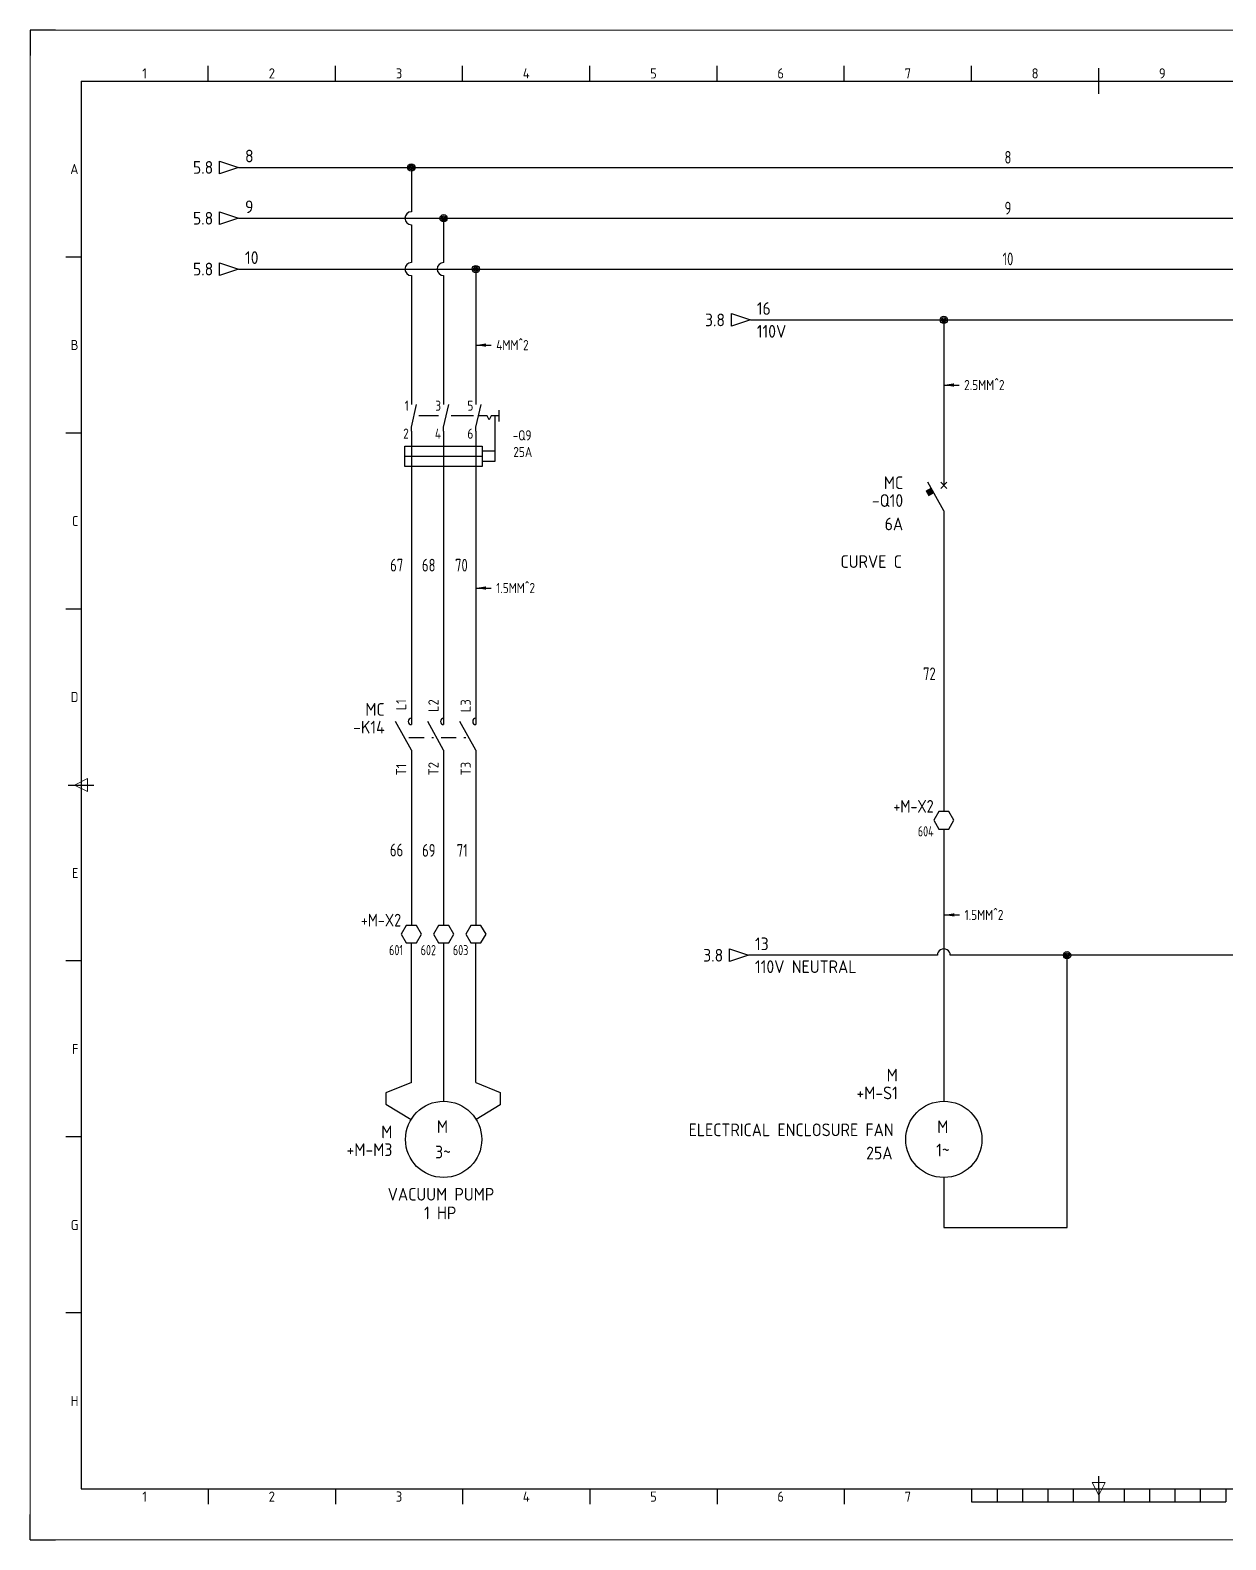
# Model space of a CAD drawing. Header units: millimetres. Extents: x 0 to 841, y 0 to 594.
# Drawn here: x 0 to 471, y 0 to 594 of the extents above; entities that cross this region are included whole.
import ezdxf
from ezdxf.enums import TextEntityAlignment as Align

# ---------------------------------------------------------------- set-up
doc = ezdxf.new("R2010")
doc.units = ezdxf.units.MM
doc.header["$LTSCALE"] = 12
doc.linetypes.add('DASHED', pattern=[0.75, 0.5, -0.25])
for name, color, linetype in [('AE_BOR', 1, 'Continuous'), ('DESC', 150, 'Continuous'), ('LINK', 9, 'DASHED'), ('LOC', 8, 'Continuous'), ('MISC', 7, 'Continuous'), ('RED_1.5mm^2', 1, 'Continuous'), ('RED_2.5mm^2', 1, 'Continuous'), ('SYMS', 7, 'Continuous'), ('TAGS', 150, 'Continuous'), ('TAN_1.5mm^2', 31, 'Continuous'), ('TAN_4.0mm^2', 31, 'Continuous'), ('TERMS', 123, 'Continuous'), ('WIRENO', 72, 'Continuous'), ('WIREREF_DEST', 52, 'Continuous'), ('XREF', 7, 'Continuous')]:
    doc.layers.add(name, color=color, linetype=linetype)
doc.styles.add('WD_IEC', font='isocp2.shx', dxfattribs={"width": 0.9, "height": 4, "bigfont": 'gbcbig.shx'})
doc.dimstyles.get("Standard").update_dxf_attribs({"dimtxt": 0.18, "dimasz": 0.18, "dimexe": 0.18, "dimexo": 0.0625, "dimgap": 0.09, "dimtad": 0, "dimtih": 1, "dimtoh": 1, "dimzin": 0, "dimdsep": 46, "dimtxsty": 'WD_IEC', "dimcen": 0.09, "dimadec": 0, "dimazin": 0, "dimtfac": 1, "dimtofl": 0, "dimtmove": 2, "dimatfit": 3, "dimfxl": 1, "dimtolj": 1, "dimtzin": 0, "dimarcsym": 0})

# ---------------------------------------------------------------- blocks, each defined once
blk = doc.blocks.new('gb_a1')
for p, q in [((20, 574), (20, 20)), ((20, 574), (821, 574)), ((20, 20), (821, 20))]:
    blk.add_line(p, q)
at = {"layer": 'AE_BOR', "lineweight": 30}
for p, q in [((10, 594), (0, 594)), ((0, 594), (0, 584)), ((0, 0), (0, 10)), ((0, 0), (10, 0))]:
    blk.add_line(p, q, dxfattribs=at)
at = {"layer": 'AE_BOR', "color": 1, "lineweight": 15}
for p, q in [((0, 594), (841, 594)), ((0, 0), (0, 594)), ((17.5, 297), (22.5, 299.5)), ((22.5, 294.5), (17.5, 297)), ((22.5, 299.5), (22.5, 294.5)), ((420.5, 17.5), (418, 22.5)), ((418, 22.5), (423, 22.5)), ((423, 22.5), (420.5, 17.5)), ((841, 0), (0, 0))]:
    blk.add_line(p, q, dxfattribs=at)
at = {"layer": 'AE_BOR'}
for p, q in [((70.0625, 574), (70.0625, 580)), ((120.125, 574), (120.125, 580)), ((170.1875, 574), (170.1875, 580)), ((220.25, 574), (220.25, 580)), ((270.3125, 574), (270.3125, 580)), ((320.375, 574), (320.375, 580)), ((370.4375, 574), (370.4375, 580)), ((20, 504.75), (14, 504.75)), ((20, 435.5), (14, 435.5)), ((20, 366.25), (14, 366.25)), ((20, 227.75), (14, 227.75)), ((20, 158.5), (14, 158.5)), ((20, 89.25), (14, 89.25)), ((70.0625, 20), (70.0625, 14)), ((120.125, 20), (120.125, 14)), ((170.1875, 20), (170.1875, 14)), ((220.25, 20), (220.25, 14)), ((270.3125, 20), (270.3125, 14)), ((320.375, 20), (320.375, 14))]:
    blk.add_line(p, q, dxfattribs=at)
at = {"layer": 'AE_BOR', "color": 2, "lineweight": 30}
for p, q in [((420.5, 574), (420.5, 579)), ((420.5, 569), (420.5, 574)), ((15, 297), (25, 297)), ((420.5, 20), (420.5, 25)), ((370.5, 20), (370.5, 15)), ((380.5, 20), (380.5, 15)), ((390.5, 20), (390.5, 15)), ((400.5, 20), (400.5, 15)), ((410.5, 20), (410.5, 15)), ((420.5, 20), (420.5, 15)), ((430.5, 20), (430.5, 15)), ((440.5, 20), (440.5, 15)), ((450.5, 20), (450.5, 15)), ((460.5, 20), (460.5, 15)), ((470.5, 20), (470.5, 15)), ((370.5, 15), (470.5, 15))]:
    blk.add_line(p, q, dxfattribs=at)
at = {"layer": 'AE_BOR', "style": 'WD_IEC'}
for s, p in [('1', (45.03125, 575)), ('2', (95.09375, 575)), ('3', (145.15625, 575)), ('4', (195.21875, 575)), ('5', (245.28125, 575)), ('6', (295.34375, 575)), ('7', (345.40625, 575)), ('8', (395.46875, 575)), ('9', (445.53125, 575)), ('1', (45.03125, 15)), ('2', (95.09375, 15)), ('3', (145.15625, 15)), ('4', (195.21875, 15)), ('5', (245.28125, 15)), ('6', (295.34375, 15)), ('7', (345.40625, 15))]:
    blk.add_text(s, height=4, dxfattribs=at).set_placement(p, align=Align.CENTER)
for s, p in [('A', (19, 539.375)), ('B', (19, 470.125)), ('C', (19, 400.875)), ('D', (19, 331.625)), ('E', (19, 262.375)), ('F', (19, 193.125)), ('G', (19, 123.875)), ('H', (19, 54.625))]:
    blk.add_text(s, height=4, dxfattribs=at).set_placement(p, align=Align.MIDDLE_RIGHT)
blk = doc.blocks.new('VT0003')
for p, q in [((-1, 1.73), (-2, 0)), ((-2, 0), (-1, -1.73)), ((1, 1.73), (-1, 1.73)), ((2, 0), (1, 1.73)), ((1, -1.73), (2, 0)), ((-1, -1.73), (1, -1.73))]:
    blk.add_line(p, q)
at = {"style": 'WD_IEC', "width": 0.7}
for tag, p in [('INST', (-2, 7.5)), ('LOC', (-2, 4.5))]:
    blk.add_attdef(tag, text='', height=2.5, dxfattribs=at).set_placement(p, align=Align.RIGHT)
at = {"linetype": 'Continuous', "style": 'WD_IEC'}
for tag, height, width, flags, p in [('TAGSTRIP', 2.5, 0.9, 8, (-2, 1.5)), ('MFG', 0.25, 0.8, 1, (-2, -2.5)), ('CAT', 0.25, 0.8, 1, (-2, -3)), ('ASSYCODE', 0.25, 0.8, 1, (-2, -3.5))]:
    blk.add_attdef(tag, text='', height=height, dxfattribs=dict(at, width=width, flags=flags)).set_placement(p, align=Align.RIGHT)
at = {"linetype": 'Continuous', "style": 'WD_IEC', "width": 0.8, "flags": 8}
blk.add_attdef('TERM01', text='', height=2, dxfattribs=at).set_placement((0, 0), align=Align.MIDDLE_CENTER)
at = {"style": 'WD_IEC', "flags": 1}
for tag, p, height in [('X4TERM01', (-2, 0), 0.256), ('X4TERMDESC01', (-1.88, -0.37), 0.4), ('X2TERM01', (0, 1.73), 0.256), ('X2TERMDESC01', (0.15, 1.21), 0.4), ('X2PIN01', (0.52, 1.34), 0.4), ('X1PIN01', (1.39, 0.26), 0.4), ('X1TERMDESC01', (1.88, -0.39), 0.4), ('X1TERM01', (2, 0), 0.256), ('X4PIN01', (-1.82, -0.6), 0.4), ('X8TERM01', (0, -1.73), 0.256), ('X8TERMDESC01', (0, -2.11), 0.4), ('X8PIN01', (0.41, -1.54), 0.4), ('LINKTERM', (1.52, -1.15), 0.4), ('STRIPSEQ', (2.52, -3.93), 0.4)]:
    blk.add_attdef(tag, p, '', height=height, dxfattribs=at)
blk = doc.blocks.new('VMS21P')
for p, q in [((0, 7.5), (0, 2.5)), ((0, -2.5), (-3.125, 3.125)), ((0, -2.5), (0, -7.5))]:
    blk.add_line(p, q)
blk.add_arc((0, 3.125), 0.625, 90, 270)
at = {"style": 'WD_IEC'}
for tag, p in [('INST', (-5.25, 7.75)), ('LOC', (-5.25, 4.25)), ('TAG2', (-5.25, 0.75)), ('XREF', (-5.25, -3.75)), ('DESC1', (-5.25, -7.6)), ('DESC2', (-5.25, -11.1)), ('DESC3', (-5.25, -14.6))]:
    blk.add_attdef(tag, text='', height=2.5, dxfattribs=at).set_placement(p, align=Align.RIGHT)
blk.add_attdef('TERM01', text='', height=2, rotation=90, dxfattribs=at).set_placement((-1, 7.5), align=Align.RIGHT)
at = {"style": 'WD_IEC', "flags": 1}
for tag, p, height in [('X2TERM01', (0, 7.5), 0.32), ('X4LINK', (-2, 0), 0.32), ('X1LINK', (-0.5, 0), 0.32), ('CONTACT', (4, -3.5), 1), ('FAMILY', (4, -5), 1), ('X8TERM02', (0, -7.5), 0.32)]:
    blk.add_attdef(tag, p, '', height=height, dxfattribs=at)
at = {"style": 'WD_IEC'}
blk.add_attdef('TERM02', (-1, -7.5), '', height=2, rotation=90, dxfattribs=at)
blk = doc.blocks.new('VCB1')
for p, q in [((0, 7.5), (0, 2.5)), ((0, -2.5), (-3.12, 3.12)), ((0.62, 1.88), (-0.62, 3.12)), ((-0.62, 1.88), (0.62, 3.12)), ((0, -2.5), (0, -7.5))]:
    blk.add_line(p, q)
blk.add_solid([(-2.52, 2.03), (-3.61, 1.43), (-1.91, 0.94), (-3.01, 0.33)])
at = {"style": 'WD_IEC'}
for tag, p in [('INST', (-8, 5.25)), ('LOC', (-8, 1.75)), ('TAG1', (-8, -1.75)), ('RATING1', (-8, -6.35)), ('DESC1', (-8, -14.35)), ('DESC2', (-8, -17.85)), ('DESC3', (-8, -21.35))]:
    blk.add_attdef(tag, text='', height=2.5, dxfattribs=at).set_placement(p, align=Align.RIGHT)
blk.add_attdef('TERM01', text='', height=2, rotation=90, dxfattribs=at).set_placement((-1, 7.5), align=Align.RIGHT)
at = {"style": 'WD_IEC', "flags": 1}
for tag, p, height in [('X2TERM01', (0, 7.5), 0.32), ('MFG', (2.75, 6.5), 1.5), ('CAT', (2.75, 4), 1.5), ('X4LINK', (-2, 0), 0.32), ('X1LINK', (-0.5, 0), 0.32), ('X8TERM02', (0, -7.5), 0.32), ('ASSYCODE', (1, -9), 1), ('FAMILY', (1, -10.5), 1), ('CATDESC', (1, -12), 1), ('CONTACT', (1, -13.5), 1)]:
    blk.add_attdef(tag, p, '', height=height, dxfattribs=at)
at = {"style": 'WD_IEC'}
blk.add_attdef('TERM02', (-1, -7.5), '', height=2, rotation=90, dxfattribs=at)
at = {"lineweight": 15, "style": 'WD_IEC'}
blk.add_attdef('XREF', text='', height=2.5, dxfattribs=at).set_placement((-8, -10.35), align=Align.RIGHT)
blk = doc.blocks.new('HA1D3')
blk.add_lwpolyline([(0, 0), (-3.75, -1.25), (-3.75, 1.25)], close=True)
at = {"style": 'WD_IEC'}
for tag, p, height, flags in [('WIRENO', (1.25, 1), 2.5, 8), ('X1TERM01', (0, 0), 0.32, 1)]:
    blk.add_attdef(tag, p, '', height=height, dxfattribs=dict(at, flags=flags))
blk.add_attdef('XREF', text='', height=2.5, dxfattribs=at).set_placement((-5, 0), align=Align.MIDDLE_RIGHT)
at = {"style": 'WD_IEC', "flags": 1}
blk.add_attdef('SIGCODE', text='', height=1, dxfattribs=at).set_placement((-2.5, 1.8), align=Align.RIGHT)
at = {"style": 'WD_IEC'}
blk.add_attdef('DESC1', text='', height=2.5, dxfattribs=at).set_placement((1.25, -1), align=Align.TOP_LEFT)
blk = doc.blocks.new('WD_WNH')
at = {"linetype": 'Continuous', "style": 'WD_IEC', "width": 0.8}
blk.add_attdef('WIRENO', text='', height=2.5, dxfattribs=at).set_placement((0, 0.75), align=Align.CENTER)
at = {"style": 'WD_IEC', "flags": 1}
for tag, p in [('W08USER', (0, 0.375)), ('W04USER', (0, 0.875)), ('W05USER', (0, 0.75)), ('W09USER', (0, 0.25)), ('W03USER', (0, 1)), ('W06USER', (0, 0.625)), ('W07USER', (0, 0.5)), ('W02USER', (0, 1.125)), ('W01USER', (0, 1.25)), ('W10USER', (0, 0.125))]:
    blk.add_attdef(tag, text='', height=0.08, dxfattribs=at).set_placement(p, align=Align.CENTER)
blk = doc.blocks.new('WD_WNV')
at = {"linetype": 'Continuous', "style": 'WD_IEC', "width": 0.8}
blk.add_attdef('WIRENO', text='', height=2.5, dxfattribs=at).set_placement((-1.6, 0), align=Align.MIDDLE_RIGHT)
at = {"style": 'WD_IEC', "flags": 1}
for tag, p in [('W08USER', (-1, 0.375)), ('W04USER', (-1, 0.875)), ('W05USER', (-1, 0.75)), ('W09USER', (-1, 0.25)), ('W03USER', (-1, 1)), ('W06USER', (-1, 0.625)), ('W07USER', (-1, 0.5)), ('W02USER', (-1, 1.125)), ('W01USER', (-1, 1.25)), ('W10USER', (-1, 0.125))]:
    blk.add_attdef(tag, text='', height=0.08, dxfattribs=at).set_placement(p, align=Align.CENTER)
blk = doc.blocks.new('HDV1_04QM1')
for p, q in [((0, 0), (0, -0.75)), ((0, -5.25), (1.04, -0.75)), ((6.35, 0), (6.35, -0.75)), ((6.35, -5.25), (7.39, -0.75)), ((12.7, 0), (12.7, -0.75)), ((12.7, -5.25), (13.74, -0.75)), ((0, -6), (0, -5.25)), ((6.35, -6), (6.35, -5.25)), ((12.7, -6), (12.7, -5.25))]:
    blk.add_line(p, q)
at = {"linetype": 'Continuous'}
blk.add_line((17.2, -1.88), (17.2, -4.12), dxfattribs=at)
at = {"linetype": 'DASHED'}
for p, q in [((14.95, -3), (13.26, -3)), ((15.33, -3.75), (14.95, -3)), ((15.7, -3), (15.33, -3.75)), ((17.2, -3), (15.7, -3))]:
    blk.add_line(p, q, dxfattribs=at)
at = {"layer": 'LINK'}
for p, q in [((5.35, -3), (1.5, -3)), ((12.2, -3), (7.85, -3))]:
    blk.add_line(p, q, dxfattribs=at)
at = {"layer": 'SYMS'}
for p, q in [((16.45, -2.97), (16.45, -11.97)), ((13.95, -10.97), (-1.3, -10.97)), ((16.45, -9.97), (13.95, -9.97)), ((16.45, -11.97), (13.95, -11.97))]:
    blk.add_line(p, q, dxfattribs=at)
blk.add_lwpolyline([(13.95, -8.97), (13.95, -12.97), (-1.3, -12.97), (-1.3, -8.97)], close=True, dxfattribs=at)
at = {"linetype": 'Continuous', "style": 'WD_IEC', "width": 0.8}
for tag, p in [('TERM01', (-0.5, 0)), ('TERM03', (5.85, 0)), ('TERM05', (12.2, 0)), ('TERM02', (-0.5, -5.5)), ('TERM04', (5.85, -5.5)), ('TERM06', (12.2, -5.5))]:
    blk.add_attdef(tag, text='', height=1, dxfattribs=at).set_placement(p, align=Align.TOP_RIGHT)
at = {"style": 'WD_IEC', "width": 0.8}
for tag, p in [('LOC', (14.2, -1)), ('INST', (15.45, -1))]:
    blk.add_attdef(tag, text='', height=1, rotation=270, dxfattribs=at).set_placement(p, align=Align.RIGHT)
at = {"style": 'WD_IEC', "flags": 1}
for tag, p, height in [('X2TERM01', (0, 0), 0.18), ('X2TERM03', (6.35, 0), 0.18), ('X2TERM05', (12.7, 0), 0.18), ('FAMILY', (15.64, -4.5), 0.16), ('X8TERM02', (0, -6), 0.18), ('X8TERM04', (6.35, -6), 0.18), ('X8TERM06', (12.7, -6), 0.18)]:
    blk.add_attdef(tag, p, '', height=height, rotation=270, dxfattribs=at)
at = {"style": 'WD_IEC', "width": 0.8}
blk.add_attdef('XREF', text='', height=1, rotation=270, dxfattribs=at).set_placement((11.2, -3), align=Align.TOP_CENTER)
at = {"color": 7, "style": 'WD_IEC'}
for tag, p in [('X8LINK', (-1, -3)), ('X2LINK', (17.45, -3))]:
    blk.add_attdef(tag, p, '', height=0.16, rotation=270, dxfattribs=at)
at = {"style": 'WD_IEC', "flags": 1}
for tag, p, width in [('CONTACT', (15.3, -4.5), 0.9), ('ASSYCODE', (15.42, -5.8), 0.9), ('CAT', (15.79, -5.8), 0.8), ('MFG', (16.17, -5.8), 0.8)]:
    blk.add_attdef(tag, p, '', height=0.16, rotation=270, dxfattribs=dict(at, width=width))
at = {"style": 'WD_IEC', "width": 0.9}
for tag, p in [('DESC1', (20.48, -6.19)), ('TAG1', (20.48, -4.84)), ('DESC2', (20.48, -7.69)), ('DESC3', (20.48, -9.19))]:
    blk.add_attdef(tag, text='', height=1, dxfattribs=at).set_placement(p, align=Align.CENTER)
blk.add_attdef('RATING1', text='', height=1, dxfattribs=at).set_placement((17.87, -10.11), align=Align.MIDDLE_LEFT)
blk = doc.blocks.new('wddot')
for radius in [0.72, 0.449, 0.223]:
    blk.add_circle((0, 0), radius)
blk = doc.blocks.new('VMO12')
blk.add_circle((0, 0), 7.5)
at = {"style": 'WD_IEC'}
for tag, p in [('INST', (-10.5, 15.25)), ('LOC', (-10.5, 11.75)), ('TAG1', (-10.5, 8.25)), ('DESC1', (-10.5, 4)), ('DESC2', (-10.5, 0.5)), ('DESC3', (-10.5, -3)), ('RATING1', (-10.5, -6.5)), ('RATING2', (-10.5, -10)), ('RATING3', (-10.5, -13.5))]:
    blk.add_attdef(tag, text='', height=2.5, dxfattribs=at).set_placement(p, align=Align.RIGHT)
blk.add_attdef('TERM01', (-1, 7.48), '', height=2, rotation=90, dxfattribs=at)
at = {"style": 'WD_IEC', "flags": 1}
for tag, p, height in [('MFG', (2.75, 11.5), 1.5), ('CAT', (2.75, 9), 1.5), ('X2TERM01', (0, 7.5), 0.32), ('X4LINK', (-7.5, 0), 0.32), ('X1LINK', (7.5, 0), 0.32), ('X0TERM03', (5.3, -5.3), 0.32), ('X8TERM02', (0, -7.5), 0.32), ('ASSYCODE', (1, -9), 1), ('FAMILY', (1, -10.5), 1), ('CATDESC', (1, -12), 1)]:
    blk.add_attdef(tag, p, '', height=height, dxfattribs=at)
at = {"style": 'WD_IEC'}
for tag, p in [('M', (-0.2, 1.24)), ('1~', (-0.17, -3.35))]:
    blk.add_attdef(tag, text='', height=2.5, dxfattribs=at).set_placement(p, align=Align.CENTER)
at = {"linetype": 'Continuous', "style": 'WD_IEC'}
blk.add_attdef('TERM03', text='', height=2, dxfattribs=at).set_placement((7.55, -5.55), align=Align.MIDDLE_LEFT)
at = {"style": 'WD_IEC'}
blk.add_attdef('TERM02', text='', height=2, rotation=90, dxfattribs=at).set_placement((-0.9, -7.98), align=Align.RIGHT)
at = {"lineweight": 15, "style": 'WD_IEC'}
blk.add_attdef('XREF', text='', height=2.5, dxfattribs=at).set_placement((-10.5, -17), align=Align.RIGHT)
blk = doc.blocks.new('VMO13')
blk.add_circle((0, 0), 7.5)
at = {"style": 'WD_IEC'}
for tag, p in [('INST', (-15.5, 12.75)), ('LOC', (-15.5, 9.25)), ('TAG1', (-15.5, 5.75)), ('DESC1', (-15.5, 1.5)), ('DESC2', (-15.5, -2)), ('DESC3', (-15.5, -5.5)), ('RATING1', (-15.5, -9)), ('RATING2', (-15.5, -12.5)), ('RATING3', (-15.5, -16))]:
    blk.add_attdef(tag, text='', height=2.5, dxfattribs=at).set_placement(p, align=Align.RIGHT)
blk.add_attdef('TERM02', (-0.69, 7.75), '', height=2, rotation=90, dxfattribs=at)
at = {"style": 'WD_IEC', "flags": 1}
for tag, p, height in [('MFG', (12.75, 9), 1.5), ('X2TERM02', (0, 7.5), 0.32), ('CAT', (12.75, 6.5), 1.5), ('X0TERM01', (-6.4, 3.9), 0.32), ('X0TERM03', (6.4, 3.9), 0.32), ('X4LINK', (-7.5, 0), 0.32), ('X1LINK', (7.5, 0), 0.32), ('X8TERM04', (0, -7.5), 0.32), ('ASSYCODE', (1, -9), 1), ('FAMILY', (1, -10.5), 1), ('CATDESC', (1, -12), 1)]:
    blk.add_attdef(tag, p, '', height=height, dxfattribs=at)
at = {"style": 'WD_IEC'}
for tag, p in [('TERM01', (-7.35, 4.34)), ('TERM03', (9.35, 4.53)), ('TERM04', (-0.59, -7.92))]:
    blk.add_attdef(tag, text='', height=2, rotation=90, dxfattribs=at).set_placement(p, align=Align.RIGHT)
for tag, p in [('M', (-0.22, 1.27)), ('3~', (-0.12, -3.73))]:
    blk.add_attdef(tag, text='', height=2.5, dxfattribs=at).set_placement(p, align=Align.CENTER)
at = {"lineweight": 15, "style": 'WD_IEC'}
blk.add_attdef('XREF', text='', height=2.5, dxfattribs=at).set_placement((-15.5, -19.5), align=Align.RIGHT)

msp = doc.modelspace()

# ---------------------------------------------------------------- linework, layer by layer
at = {"layer": 'LINK'}
for points in [[(149, 315.75), (158.7, 315.75)], [(161.7, 315.75), (171.4, 315.75)]]:
    msp.add_lwpolyline(points, dxfattribs=at)
at = {"layer": 'RED_1.5mm^2'}
for p, q in [((150, 436.25), (150, 330.75)), ((162.7, 436.25), (162.7, 330.75)), ((175.4, 436.25), (175.4, 330.75)), ((150, 300.75), (150, 241.79)), ((162.7, 300.75), (162.7, 241.79)), ((175.4, 300.75), (175.4, 241.79)), ((150, 180), (150, 234.86)), ((162.7, 234.86), (162.7, 172.56)), ((175.4, 180), (175.4, 234.86)), ((150, 180), (140, 175.86)), ((175.4, 180), (185, 176.02)), ((140, 175.86), (140, 171.4)), ((185, 176.02), (185, 171.15)), ((140, 171.4), (149.89, 165.37)), ((185, 171.15), (175.51, 165.37))]:
    msp.add_line(p, q, dxfattribs=at)
at = {"layer": 'RED_2.5mm^2'}
for p, q in [((283.44, 480), (738.44, 480)), ((359.56, 480), (359.56, 424.93)), ((357.02, 230), (282.74, 230)), ((619.88, 230.06), (362.1, 230)), ((408.05, 122.85), (408.05, 230)), ((359.56, 142.56), (359.56, 122.85)), ((359.56, 122.85), (408.05, 122.85))]:
    msp.add_line(p, q, dxfattribs=at)
msp.add_arc((359.56, 230), 2.54, 0.00182, 180.00182, dxfattribs=at)
at = {"layer": 'TAN_1.5mm^2'}
for p, q in [((359.56, 394.93), (359.56, 286.58)), ((359.56, 279.65), (359.56, 172.56))]:
    msp.add_line(p, q, dxfattribs=at)
at = {"layer": 'TAN_4.0mm^2'}
for p, q in [((82.04, 540), (738.56, 540)), ((150, 540), (150, 522.54)), ((82.04, 520), (738.56, 520)), ((150, 517.46), (150, 502.54)), ((162.7, 520), (162.7, 502.54)), ((82.04, 500), (738.56, 500)), ((175.4, 500), (175.4, 448.25)), ((150, 497.46), (150, 448.25)), ((162.7, 497.46), (162.7, 448.25))]:
    msp.add_line(p, q, dxfattribs=at)
for centre in [(150, 520), (150, 500), (162.7, 500)]:
    msp.add_arc(centre, 2.54, 90, 270, dxfattribs=at)

# ---------------------------------------------------------------- block references
msp.add_blockref('gb_a1', (0, 0))
at = {"layer": 'SYMS'}
ref = msp.add_blockref('HA1D3', (82.04, 540), dxfattribs=dict(at, xscale=2, yscale=2, zscale=2))
ref.add_attrib('WIRENO', '8', (84.54, 542), dxfattribs={"layer": 'WIREREF_DEST', "height": 5, "style": 'WD_IEC', "flags": 8})
ref.add_attrib('XREF', '5.8', dxfattribs={"layer": 'XREF', "height": 5, "style": 'WD_IEC'}).set_placement((72.04, 540), align=Align.MIDDLE_RIGHT)
at = {"layer": 'SYMS', "xscale": 2, "yscale": 2, "zscale": 2}
for p in [(150, 540), (162.7, 520), (175.4, 500), (359.56, 480), (408.05, 230)]:
    msp.add_blockref('wddot', p, dxfattribs=at)
at = {"layer": 'SYMS'}
ref = msp.add_blockref('HA1D3', (82.04, 520), dxfattribs=dict(at, xscale=2, yscale=2, zscale=2))
ref.add_attrib('WIRENO', '9', (84.54, 522), dxfattribs={"layer": 'WIREREF_DEST', "height": 5, "style": 'WD_IEC', "flags": 8})
ref.add_attrib('XREF', '5.8', dxfattribs={"layer": 'XREF', "height": 5, "style": 'WD_IEC'}).set_placement((72.04, 520), align=Align.MIDDLE_RIGHT)
ref = msp.add_blockref('HA1D3', (82.04, 500), dxfattribs=dict(at, xscale=2, yscale=2, zscale=2))
ref.add_attrib('WIRENO', '10', (84.54, 502), dxfattribs={"layer": 'WIREREF_DEST', "height": 5, "style": 'WD_IEC', "flags": 8})
ref.add_attrib('XREF', '5.8', dxfattribs={"layer": 'XREF', "height": 5, "style": 'WD_IEC'}).set_placement((72.04, 500), align=Align.MIDDLE_RIGHT)
ref = msp.add_blockref('HA1D3', (283.44, 480), dxfattribs=dict(at, xscale=2, yscale=2, zscale=2))
ref.add_attrib('WIRENO', '16', (285.94, 482), dxfattribs={"layer": 'WIREREF_DEST', "height": 5, "style": 'WD_IEC', "flags": 8})
ref.add_attrib('DESC1', '110V', dxfattribs={"layer": 'DESC', "height": 5, "style": 'WD_IEC'}).set_placement((285.94, 478), align=Align.TOP_LEFT)
ref.add_attrib('XREF', '3.8', dxfattribs={"layer": 'XREF', "height": 5, "style": 'WD_IEC'}).set_placement((273.44, 480), align=Align.MIDDLE_RIGHT)
ref = msp.add_blockref('HDV1_04QM1', (150, 448.25), dxfattribs=dict(at, xscale=2, yscale=2, zscale=2))
ref.add_attrib('TERM01', '1', dxfattribs={"layer": 'TERMS', "linetype": 'Continuous', "height": 4, "style": 'WD_IEC', "width": 0.9}).set_placement((149, 448.25), align=Align.TOP_RIGHT)
ref.add_attrib('TERM02', '2', dxfattribs={"layer": 'TERMS', "linetype": 'Continuous', "height": 4, "style": 'WD_IEC', "width": 0.9}).set_placement((149, 437.25), align=Align.TOP_RIGHT)
ref.add_attrib('TERM04', '4', dxfattribs={"layer": 'TERMS', "linetype": 'Continuous', "height": 4, "style": 'WD_IEC', "width": 0.9}).set_placement((161.7, 437.25), align=Align.TOP_RIGHT)
ref.add_attrib('TERM06', '6', dxfattribs={"layer": 'TERMS', "linetype": 'Continuous', "height": 4, "style": 'WD_IEC', "width": 0.9}).set_placement((174.4, 437.25), align=Align.TOP_RIGHT)
ref.add_attrib('RATING1', '25A', dxfattribs={"layer": 'MISC', "height": 4, "style": 'WD_IEC', "width": 0.9}).set_placement((190.11, 428.04), align=Align.MIDDLE_LEFT)
ref.add_attrib('TAG1', '-Q9', dxfattribs={"layer": 'TAGS', "height": 4, "style": 'WD_IEC', "width": 0.9}).set_placement((193.58, 432.59), align=Align.CENTER)
ref.add_attrib('TERM03', '3', dxfattribs={"layer": 'TERMS', "linetype": 'Continuous', "height": 4, "style": 'WD_IEC', "width": 0.9}).set_placement((161.7, 448.25), align=Align.TOP_RIGHT)
ref.add_attrib('TERM05', '5', dxfattribs={"layer": 'TERMS', "linetype": 'Continuous', "height": 4, "style": 'WD_IEC', "width": 0.9}).set_placement((174.4, 448.25), align=Align.TOP_RIGHT)
ref = msp.add_blockref('VCB1', (359.56, 409.93), dxfattribs=dict(at, xscale=2, yscale=2, zscale=2))
ref.add_attrib('TAG1', '-Q10', dxfattribs={"layer": 'TAGS', "height": 5, "style": 'WD_IEC'}).set_placement((343.56, 406.43), align=Align.RIGHT)
ref.add_attrib('LOC', 'MC', dxfattribs={"layer": 'LOC', "height": 5, "style": 'WD_IEC'}).set_placement((343.56, 413.43), align=Align.RIGHT)
ref.add_attrib('RATING1', '6A', dxfattribs={"layer": 'MISC', "height": 5, "style": 'WD_IEC'}).set_placement((343.56, 397.23), align=Align.RIGHT)
ref.add_attrib('DESC3', 'CURVE C', dxfattribs={"layer": 'DESC', "height": 5, "style": 'WD_IEC'}).set_placement((343.05, 382.41), align=Align.RIGHT)
ref = msp.add_blockref('VMS21P', (150, 315.75), dxfattribs=dict(at, xscale=2, yscale=2, zscale=2))
ref.add_attrib('TAG2', '-K14', dxfattribs={"layer": 'TAGS', "height": 5, "style": 'WD_IEC'}).set_placement((139.5, 317.25), align=Align.RIGHT)
ref.add_attrib('LOC', 'MC', dxfattribs={"layer": 'LOC', "height": 5, "style": 'WD_IEC'}).set_placement((139.5, 324.25), align=Align.RIGHT)
ref.add_attrib('TERM01', 'L1', dxfattribs={"layer": 'TERMS', "height": 4, "rotation": 90, "style": 'WD_IEC'}).set_placement((148, 330.75), align=Align.RIGHT)
ref.add_attrib('TERM02', 'T1', (148, 300.75), dxfattribs={"layer": 'TERMS', "height": 4, "rotation": 90, "style": 'WD_IEC'})
ref = msp.add_blockref('VMS21P', (162.7, 315.75), dxfattribs=dict(at, xscale=2, yscale=2, zscale=2))
ref.add_attrib('TERM01', 'L2', dxfattribs={"layer": 'TERMS', "height": 4, "rotation": 90, "style": 'WD_IEC'}).set_placement((160.7, 330.75), align=Align.RIGHT)
ref.add_attrib('TERM02', 'T2', (160.7, 300.75), dxfattribs={"layer": 'TERMS', "height": 4, "rotation": 90, "style": 'WD_IEC'})
ref = msp.add_blockref('VMS21P', (175.4, 315.75), dxfattribs=dict(at, xscale=2, yscale=2, zscale=2))
ref.add_attrib('TERM01', 'L3', dxfattribs={"layer": 'TERMS', "height": 4, "rotation": 90, "style": 'WD_IEC'}).set_placement((173.4, 330.75), align=Align.RIGHT)
ref.add_attrib('TERM02', 'T3', (173.4, 300.75), dxfattribs={"layer": 'TERMS', "height": 4, "rotation": 90, "style": 'WD_IEC'})
ref = msp.add_blockref('VT0003', (359.56, 283.12), dxfattribs=dict(at, xscale=2, yscale=2, zscale=2))
ref.add_attrib('TAGSTRIP', '+M-X2', dxfattribs={"layer": 'TAGS', "linetype": 'Continuous', "height": 5, "style": 'WD_IEC', "width": 0.9, "flags": 8}).set_placement((355.56, 286.12), align=Align.RIGHT)
ref.add_attrib('TERM01', '604', dxfattribs={"layer": 'TERMS', "linetype": 'Continuous', "height": 4, "style": 'WD_IEC', "width": 0.8, "flags": 8}).set_placement((352.43, 278.79), align=Align.MIDDLE_CENTER)
ref = msp.add_blockref('VT0003', (150, 238.32), dxfattribs=dict(at, xscale=2, yscale=2, zscale=2))
ref.add_attrib('TAGSTRIP', '+M-X2', dxfattribs={"layer": 'TAGS', "linetype": 'Continuous', "height": 5, "style": 'WD_IEC', "width": 0.9, "flags": 8}).set_placement((146, 241.32), align=Align.RIGHT)
ref.add_attrib('TERM01', '601', dxfattribs={"layer": 'TERMS', "linetype": 'Continuous', "height": 4, "style": 'WD_IEC', "width": 0.8, "flags": 8}).set_placement((143.99, 232.03), align=Align.MIDDLE_CENTER)
ref = msp.add_blockref('VT0003', (162.7, 238.32), dxfattribs=dict(at, xscale=2, yscale=2, zscale=2))
ref.add_attrib('TERM01', '602', dxfattribs={"layer": 'TERMS', "linetype": 'Continuous', "height": 4, "style": 'WD_IEC', "width": 0.8, "flags": 8}).set_placement((156.69, 232.03), align=Align.MIDDLE_CENTER)
ref = msp.add_blockref('VT0003', (175.4, 238.32), dxfattribs=dict(at, xscale=2, yscale=2, zscale=2))
ref.add_attrib('TERM01', '603', dxfattribs={"layer": 'TERMS', "linetype": 'Continuous', "height": 4, "style": 'WD_IEC', "width": 0.8, "flags": 8}).set_placement((169.39, 232.03), align=Align.MIDDLE_CENTER)
ref = msp.add_blockref('HA1D3', (282.74, 230), dxfattribs=dict(at, xscale=2, yscale=2, zscale=2))
ref.add_attrib('WIRENO', '13', (285.24, 232), dxfattribs={"layer": 'WIREREF_DEST', "height": 5, "style": 'WD_IEC', "flags": 8})
ref.add_attrib('DESC1', '110V NEUTRAL', dxfattribs={"layer": 'DESC', "height": 5, "style": 'WD_IEC'}).set_placement((285.24, 228), align=Align.TOP_LEFT)
ref.add_attrib('XREF', '3.8', dxfattribs={"layer": 'XREF', "height": 5, "style": 'WD_IEC'}).set_placement((272.74, 230), align=Align.MIDDLE_RIGHT)
ref = msp.add_blockref('VMO12', (359.56, 157.56), dxfattribs=dict(at, xscale=2, yscale=2, zscale=2))
ref.add_attrib('M', 'M', dxfattribs={"layer": 'MISC', "height": 5, "style": 'WD_IEC'}).set_placement((359.16, 160.04), align=Align.CENTER)
ref.add_attrib('1~', '1~', dxfattribs={"layer": 'MISC', "height": 5, "style": 'WD_IEC'}).set_placement((359.23, 150.85), align=Align.CENTER)
ref.add_attrib('DESC1', 'ELECTRICAL ENCLOSURE FAN', dxfattribs={"layer": 'DESC', "height": 5, "style": 'WD_IEC'}).set_placement((339.82, 158.81), align=Align.RIGHT)
ref.add_attrib('RATING1', '25A', dxfattribs={"layer": 'MISC', "height": 5, "style": 'WD_IEC'}).set_placement((339.38, 149.69), align=Align.RIGHT)
ref.add_attrib('LOC', 'M', dxfattribs={"layer": 'LOC', "height": 5, "style": 'WD_IEC'}).set_placement((341.45, 180.34), align=Align.RIGHT)
ref.add_attrib('TAG1', '+M-S1', dxfattribs={"layer": 'TAGS', "height": 5, "style": 'WD_IEC'}).set_placement((341.45, 173.34), align=Align.RIGHT)
ref = msp.add_blockref('VMO13', (162.7, 157.56), dxfattribs=dict(at, xscale=2, yscale=2, zscale=2))
ref.add_attrib('M', 'M', dxfattribs={"layer": 'MISC', "height": 5, "style": 'WD_IEC'}).set_placement((162.25, 160.09), align=Align.CENTER)
ref.add_attrib('3~', '3~', dxfattribs={"layer": 'MISC', "height": 5, "style": 'WD_IEC'}).set_placement((162.46, 150.09), align=Align.CENTER)
ref.add_attrib('DESC1', 'VACUUM PUMP', dxfattribs={"layer": 'DESC', "height": 5, "style": 'WD_IEC'}).set_placement((182.63, 133.47), align=Align.RIGHT)
ref.add_attrib('RATING1', '1 HP', dxfattribs={"layer": 'MISC', "height": 5, "style": 'WD_IEC'}).set_placement((167.71, 126.13), align=Align.RIGHT)
ref.add_attrib('LOC', 'M', dxfattribs={"layer": 'LOC', "height": 5, "style": 'WD_IEC'}).set_placement((142.54, 158), align=Align.RIGHT)
ref.add_attrib('TAG1', '+M-M3', dxfattribs={"layer": 'TAGS', "height": 5, "style": 'WD_IEC'}).set_placement((142.54, 151), align=Align.RIGHT)
at = {"layer": 'WIRENO'}
ref = msp.add_blockref('WD_WNH', (384.79, 540), dxfattribs=dict(at, xscale=2, yscale=2, zscale=2))
ref.add_attrib('WIRENO', '8', dxfattribs={"linetype": 'Continuous', "height": 5, "style": 'WD_IEC', "width": 0.8}).set_placement((384.79, 541.5), align=Align.CENTER)
ref = msp.add_blockref('WD_WNH', (384.79, 520), dxfattribs=dict(at, xscale=2, yscale=2, zscale=2))
ref.add_attrib('WIRENO', '9', dxfattribs={"linetype": 'Continuous', "height": 5, "style": 'WD_IEC', "width": 0.8}).set_placement((384.79, 521.5), align=Align.CENTER)
ref = msp.add_blockref('WD_WNH', (384.79, 500), dxfattribs=dict(at, xscale=2, yscale=2, zscale=2))
ref.add_attrib('WIRENO', '10', dxfattribs={"linetype": 'Continuous', "height": 5, "style": 'WD_IEC', "width": 0.8}).set_placement((384.79, 501.5), align=Align.CENTER)
ref = msp.add_blockref('WD_WNV', (150, 383.5), dxfattribs=dict(at, xscale=2, yscale=2, zscale=2))
ref.add_attrib('WIRENO', '67', dxfattribs={"linetype": 'Continuous', "height": 5, "style": 'WD_IEC', "width": 0.8}).set_placement((146.8, 383.5), align=Align.MIDDLE_RIGHT)
ref = msp.add_blockref('WD_WNV', (162.7, 383.5), dxfattribs=dict(at, xscale=2, yscale=2, zscale=2))
ref.add_attrib('WIRENO', '68', dxfattribs={"linetype": 'Continuous', "height": 5, "style": 'WD_IEC', "width": 0.8}).set_placement((159.5, 383.5), align=Align.MIDDLE_RIGHT)
ref = msp.add_blockref('WD_WNV', (175.4, 383.5), dxfattribs=dict(at, xscale=2, yscale=2, zscale=2))
ref.add_attrib('WIRENO', '70', dxfattribs={"linetype": 'Continuous', "height": 5, "style": 'WD_IEC', "width": 0.8}).set_placement((172.2, 383.5), align=Align.MIDDLE_RIGHT)
ref = msp.add_blockref('WD_WNV', (359.56, 340.76), dxfattribs=dict(at, xscale=2, yscale=2, zscale=2))
ref.add_attrib('WIRENO', '72', dxfattribs={"linetype": 'Continuous', "height": 5, "style": 'WD_IEC', "width": 0.8}).set_placement((356.36, 340.76), align=Align.MIDDLE_RIGHT)
ref = msp.add_blockref('WD_WNV', (150, 271.41), dxfattribs=dict(at, xscale=2, yscale=2, zscale=2))
ref.add_attrib('WIRENO', '66', dxfattribs={"linetype": 'Continuous', "height": 5, "style": 'WD_IEC', "width": 0.8}).set_placement((146.8, 271.41), align=Align.MIDDLE_RIGHT)
ref = msp.add_blockref('WD_WNV', (162.7, 271.27), dxfattribs=dict(at, xscale=2, yscale=2, zscale=2))
ref.add_attrib('WIRENO', '69', dxfattribs={"linetype": 'Continuous', "height": 5, "style": 'WD_IEC', "width": 0.8}).set_placement((159.5, 271.27), align=Align.MIDDLE_RIGHT)
ref = msp.add_blockref('WD_WNV', (175.4, 271.27), dxfattribs=dict(at, xscale=2, yscale=2, zscale=2))
ref.add_attrib('WIRENO', '71', dxfattribs={"linetype": 'Continuous', "height": 5, "style": 'WD_IEC', "width": 0.8}).set_placement((172.2, 271.27), align=Align.MIDDLE_RIGHT)

# ---------------------------------------------------------------- texts
at = {"layer": 'MISC', "char_height": 4, "attachment_point": 4, "style": 'WD_IEC'}
for s, insert in [('4MM^ 2', (183.4, 470.09)), ('2.5MM^ 2', (367.56, 454.38)), ('\\A1;1.5MM^ 2', (183.4, 374.5)), ('\\A1;1.5MM^ 2', (367.73, 245.88))]:
    msp.add_mtext(s, dxfattribs=dict(at, insert=insert))

# ---------------------------------------------------------------- leaders
at = {"layer": 'SYMS', "annotation_type": 0, "has_hookline": 1, "hookline_direction": 0}
for points, text_width in [([(175.4, 470.09), (181.4, 470.09)], 13.18), ([(359.56, 454.38), (365.56, 454.38)], 16.51), ([(175.4, 374.5), (181.4, 374.5)], 15.7), ([(359.73, 245.88), (365.73, 245.88)], 15.7)]:
    msp.add_leader(points, dimstyle='Standard', override={"dimtxt": 4, "dimasz": 4, "dimgap": 2}, dxfattribs=dict(at, text_width=text_width))

doc.saveas('drawing.dxf')
